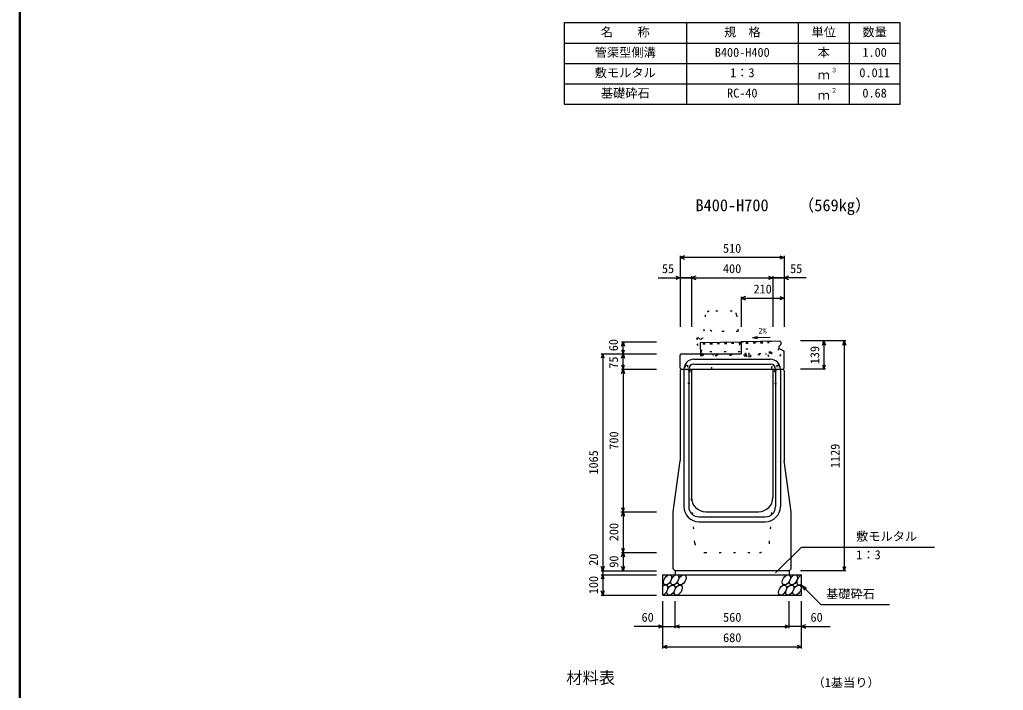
# Model space of a CAD drawing. Units: millimetres, scale not verified. Extents: x -12600 to 12600, y -5940 to 5940.
# Drawn here: x -3800 to 1032, y -636 to 2659 of the extents above; entities that cross this region are included whole.
import ezdxf
from ezdxf.enums import TextEntityAlignment as Align

# ---------------------------------------------------------------- set-up
doc = ezdxf.new("R2010")
doc.units = ezdxf.units.MM
doc.header["$LTSCALE"] = 40
doc.linetypes.add('DOTTED', pattern=[1.75, 0.25, -1.5])
for name, color, linetype, lineweight in [('0-0_DIM', 7, 'Continuous', 25), ('0-2_HATCH', 6, 'DOTTED', 25), ('0-3_HYO', 3, 'Continuous', 25), ('0-4_HYO2', 4, 'Continuous', 25), ('0-5_OUTLINE', 3, 'Continuous', 25), ('0-6_OUTLINE2', 4, 'DOTTED', 25), ('0-7_TXT', 7, 'Continuous', 25), ('0-8_WAKU', 3, 'Continuous', 25)]:
    doc.layers.add(name, color=color, linetype=linetype, lineweight=lineweight)
doc.styles.add('ＭＳ ゴシック', font='')
doc.styles.get('ＭＳ ゴシック').set_extended_font_data('MS Gothic')

msp = doc.modelspace()

# ---------------------------------------------------------------- linework, layer by layer
at = {"layer": '0-0_DIM'}
for p, q in [((-555, 1498.1), (-555, 1150.6)), ((-45, 1498.1), (-45, 1150.6)), ((-45, 1490.6), (-555, 1490.6)), ((-663.38, 1390.6), (-555, 1390.6)), ((-500, 1390.6), (-555, 1390.6)), ((-555, 1390.6), (-500, 1390.6)), ((-500, 1398.1), (-500, 1150.6)), ((-500, 1390.6), (-100, 1390.6)), ((-100, 1398.1), (-100, 1150.6)), ((-100, 1390.6), (-45, 1390.6)), ((-45, 1390.6), (-100, 1390.6)), ((63.38, 1390.6), (-45, 1390.6)), ((-255, 1298.1), (-255, 1150.6)), ((-255, 1290.6), (-45, 1290.6)), ((-843.5, 1076.46), (-671, 1076.46)), ((-836, 1016.46), (-836, 1076.46)), ((258.5, 1080.46), (36, 1080.46)), ((151, 1080.46), (151, 941.46)), ((251, 1080.46), (251, -48.54)), ((-943.5, 1016.46), (-671, 1016.46)), ((-936, 1016.46), (-936, -48.54)), ((-836, 941.46), (-836, 1016.46)), ((-843.5, 941.46), (-671, 941.46)), ((158.5, 941.46), (36, 941.46)), ((-846.75, 241.46), (-674.25, 241.46)), ((-843.5, 241.46), (-671, 241.46)), ((-86.23, -59.35), (40, 66.89)), ((40, 66.89), (694.81, 66.89)), ((-843.5, 41.46), (-671, 41.46)), ((-836, 41.46), (-836, -48.54)), ((-943.5, -48.54), (-671, -48.54)), ((-943.5, -68.54), (-671, -68.54)), ((-936, -48.54), (-936, -68.54)), ((-936, -68.54), (-936, -168.54)), ((258.5, -48.54), (36, -48.54)), ((40, -118.54), (135.76, -214.29)), ((40, -118.54), (65.98, -133.54)), ((40, -118.54), (55, -144.52)), ((-943.5, -168.54), (-671, -168.54)), ((-640, -429.9), (-640, -198.54)), ((-580, -329.9), (-580, -198.54)), ((-20, -329.9), (-20, -198.54)), ((40, -429.9), (40, -198.54)), ((135.76, -214.29), (473.31, -214.29)), ((-640, -322.4), (-781.79, -322.4)), ((-640, -322.4), (-580, -322.4)), ((-580, -322.4), (-20, -322.4)), ((40, -322.4), (-20, -322.4)), ((40, -322.4), (181.79, -322.4)), ((-640, -422.4), (40, -422.4))]:
    msp.add_line(p, q, dxfattribs=at)
for points in [[(-533.86, 1498.29), (-555, 1490.6), (-533.86, 1482.9)], [(-66.14, 1498.29), (-45, 1490.6), (-66.14, 1482.9)], [(-576.14, 1398.29), (-555, 1390.6), (-576.14, 1382.9)], [(-478.86, 1398.29), (-500, 1390.6), (-478.86, 1382.9)], [(-121.14, 1398.29), (-100, 1390.6), (-121.14, 1382.9)], [(-23.86, 1398.29), (-45, 1390.6), (-23.86, 1382.9)], [(-233.86, 1298.29), (-255, 1290.6), (-233.86, 1282.9)], [(-66.14, 1298.29), (-45, 1290.6), (-66.14, 1282.9)], [(-843.7, 1055.32), (-836, 1076.46), (-828.3, 1055.32)], [(143.3, 1059.32), (151, 1080.46), (158.7, 1059.32)], [(243.3, 1059.32), (251, 1080.46), (258.7, 1059.32)], [(-928.3, 995.32), (-936, 1016.46), (-943.7, 995.32)], [(-843.7, 1037.61), (-836, 1016.46), (-828.3, 1037.61)], [(-843.7, 995.32), (-836, 1016.46), (-828.3, 995.32)], [(-843.7, 962.61), (-836, 941.46), (-828.3, 962.61)], [(-843.7, 920.32), (-836, 941.46), (-828.3, 920.32)], [(-836, 941.46), (-836, 241.46), (-836, 41.46)], [(143.3, 962.61), (151, 941.46), (158.7, 962.61)], [(-843.7, 262.61), (-836, 241.46), (-828.3, 262.61)], [(-843.7, 220.32), (-836, 241.46), (-828.3, 220.32)], [(-843.7, 62.61), (-836, 41.46), (-828.3, 62.61)], [(-843.7, 20.32), (-836, 41.46), (-828.3, 20.32)], [(-928.3, -27.39), (-936, -48.54), (-943.7, -27.39)], [(-828.3, -27.39), (-836, -48.54), (-843.7, -27.39)], [(243.3, -27.39), (251, -48.54), (258.7, -27.39)], [(-928.3, -89.68), (-936, -68.54), (-943.7, -89.68)], [(-928.3, -147.39), (-936, -168.54), (-943.7, -147.39)], [(-661.14, -314.71), (-640, -322.4), (-661.14, -330.1)], [(-558.86, -330.1), (-580, -322.4), (-558.86, -314.71)], [(-41.14, -314.71), (-20, -322.4), (-41.14, -330.1)], [(61.14, -314.71), (40, -322.4), (61.14, -330.1)], [(-618.86, -430.1), (-640, -422.4), (-618.86, -414.71)], [(18.86, -414.71), (40, -422.4), (18.86, -430.1)]]:
    msp.add_lwpolyline(points, dxfattribs=at)
at = {"layer": '0-2_HATCH', "linetype": 'Continuous'}
for p, q in [((-455, 1072.65), (-255, 1076.46)), ((-453.77, 1008.16), (-455, 1072.65))]:
    msp.add_line(p, q, dxfattribs=at)
at = {"layer": '0-2_HATCH'}
for p, q in [((-449.36, 1012.75), (-450.5, 1072.74)), ((-442.7, 1072.89), (-441.56, 1012.9)), ((-439.2, 1072.96), (-438.06, 1012.97)), ((-435.7, 1073.02), (-434.56, 1013.03)), ((-407.41, 1073.56), (-406.26, 1013.57)), ((-403.91, 1073.63), (-402.76, 1013.64)), ((-400.41, 1073.69), (-399.26, 1013.71)), ((-372.11, 1074.23), (-370.97, 1014.24)), ((-368.61, 1074.3), (-367.47, 1014.31)), ((-365.11, 1074.37), (-363.97, 1014.38)), ((-336.82, 1074.9), (-335.68, 1014.92)), ((-333.32, 1074.97), (-332.18, 1014.98)), ((-329.82, 1075.04), (-328.68, 1015.05)), ((-301.53, 1075.58), (-300.38, 1015.59)), ((-298.03, 1075.64), (-296.88, 1015.66)), ((-294.53, 1075.71), (-293.38, 1015.72)), ((-265.83, 1076.26), (-264.69, 1016.27)), ((-262.73, 1076.32), (-261.59, 1016.33)), ((-258.83, 1076.39), (-257.69, 1016.4)), ((-255, 1076.46), (-106.06, 1079.3)), ((-230.94, 1076.92), (-229.8, 1016.93)), ((-227.44, 1076.99), (-226.21, 1012.5)), ((-223.94, 1077.05), (-222.8, 1017.07)), ((-195.64, 1077.59), (-194.5, 1017.6)), ((-192.15, 1077.66), (-191, 1017.67)), ((-188.65, 1077.73), (-187.5, 1017.74)), ((-159.95, 1078.27), (-158.81, 1018.28)), ((-156.85, 1078.33), (-155.62, 1013.84)), ((-152.95, 1078.41), (-151.81, 1018.42)), ((-125.06, 1078.94), (-123.91, 1018.95)), ((-121.56, 1079), (-120.42, 1019.02)), ((-116.92, 1019.08), (-118.06, 1079.07)), ((-109.42, 1019.23), (-110.56, 1079.21)), ((-104.83, 1014.81), (-106.06, 1079.3)), ((-453.77, 1008.16), (-104.83, 1014.81)), ((-449.36, 1012.75), (-109.42, 1019.23)), ((-232.38, 1042.39), (-216.39, 1042.69)), ((-231.81, 1012.39), (-232.38, 1042.39)), ((-215.82, 1012.7), (-216.39, 1042.69)), ((-134.41, 1018.75), (-134.33, 1014.25)), ((-393.04, 1013.82), (-392.95, 1009.32)), ((-237.68, 1012.28), (-209.99, 1012.81)), ((-237.68, 1012.28), (-237.49, 1002.28)), ((-209.8, 1002.81), (-237.49, 1002.28)), ((-229.3, 1012.44), (-229.11, 1002.44)), ((-218.33, 1012.65), (-218.14, 1002.65)), ((-209.99, 1012.81), (-209.8, 1002.81))]:
    msp.add_line(p, q, dxfattribs=at)
at = {"layer": '0-2_HATCH', "linetype": 'Continuous'}
for centre in [(-617.11, -93.54), (-581.63, -93.54), (-546.16, -93.54), (-33.95, -93.54), (1.52, -93.54), (-600.23, -143.54), (-564.75, -143.54), (-52.55, -143.54), (-17.07, -143.54), (18.41, -143.54)]:
    msp.add_ellipse(centre, major_axis=(14.54, 23.54), ratio=0.5792, dxfattribs=at)
for centre, start_param, end_param in [((37, -93.54), 0.6666252, 4.1103269), ((-635.7, -143.54), 3.7419964, 7.318141)]:
    msp.add_ellipse(centre, major_axis=(14.54, 23.54), ratio=0.5792, start_param=start_param, end_param=end_param, dxfattribs=at)
at = {"layer": '0-3_HYO'}
for p, q in [((-525, 2643.36), (-525, 2243.36)), ((25, 2643.36), (25, 2243.36)), ((275, 2643.36), (275, 2243.36)), ((-1125, 2543.36), (525, 2543.36))]:
    msp.add_line(p, q, dxfattribs=at)
msp.add_lwpolyline([(-1125, 2243.36), (525, 2243.36), (525, 2643.36), (-1125, 2643.36)], close=True, dxfattribs=at)
at = {"layer": '0-4_HYO2'}
for p, q in [((-1125, 2443.36), (525, 2443.36)), ((-1125, 2343.36), (525, 2343.36))]:
    msp.add_line(p, q, dxfattribs=at)
at = {"layer": '0-5_OUTLINE', "linetype": 'DOTTED'}
for p, q in [((-431.81, 1208.41), (-443, 1096.46)), ((-299.54, 1226.41), (-413.34, 1226.41)), ((-278.2, 1208.45), (-260, 1026.46)), ((-473, 1096.46), (-473, 1066.46)), ((-473, 1096.46), (-465, 1096.46)), ((-473, 1066.46), (-450, 1026.46)), ((-465, 1096.46), (-455, 1086.46)), ((-260, 1026.46), (-450, 1026.46))]:
    msp.add_line(p, q, dxfattribs=at)
at = {"layer": '0-5_OUTLINE'}
for p, q in [((-66, 1080.06), (-255, 1076.46)), ((-255, 1076.46), (-255, 1016.46)), ((-70, 1053.46), (-61, 1063.46)), ((-550, 1016.46), (-255, 1016.46)), ((-70, 1053.46), (-70, 1043.46)), ((-45, 1030.46), (-70, 1043.46)), ((-555, 946.46), (-550, 941.46)), ((-555, 935.46), (-549, 941.46)), ((-555, 935.46), (-555, 491.46)), ((-550, 941.46), (-50, 941.46)), ((-500, 941.46), (-500, 311.46)), ((-100, 941.46), (-100, 311.46)), ((-51, 941.46), (-45, 935.46)), ((-45, 935.46), (-45, 491.46)), ((-590, 241.46), (-555, 491.46)), ((-10, 241.46), (-45, 491.46)), ((-590, -38.54), (-590, 241.46)), ((-430, 241.46), (-170, 241.46)), ((-10, -38.54), (-10, 241.46)), ((-590, -38.54), (-580, -48.54)), ((-20, -48.54), (-10, -38.54)), ((-640, -68.54), (40, -68.54)), ((-640, -168.54), (-640, -68.54)), ((-20, -48.54), (-580, -48.54)), ((-580, -48.54), (-580, -68.54)), ((-20, -48.54), (-20, -68.54)), ((40, -168.54), (40, -68.54)), ((-640, -168.54), (40, -168.54))]:
    msp.add_line(p, q, dxfattribs=at)
at = {"layer": '0-5_OUTLINE', "linetype": 'DOTTED'}
msp.add_lwpolyline([(-455, 1086.46), (-445, 1096.46), (-443, 1096.46)], dxfattribs=at)
at = {"layer": '0-5_OUTLINE'}
for points in [[(-66, 1080.06), (-61, 1075.16), (-61, 1063.46)], [(-555, 946.46), (-555, 1011.46), (-550, 1016.46)], [(-50, 941.46), (-45, 946.46), (-45, 1030.46)]]:
    msp.add_lwpolyline(points, dxfattribs=at)
at = {"layer": '0-5_OUTLINE', "linetype": 'DOTTED'}
for centre, start, end in [((-411.9, 1206.46), 94.13229, 174.40835), ((-298.1, 1206.46), 4.08463, 93.6009)]:
    msp.add_arc(centre, 20, start, end, dxfattribs=at)
at = {"layer": '0-5_OUTLINE'}
for centre, start, end in [((-430, 311.46), 180, 270), ((-170, 311.46), 270, 0)]:
    msp.add_arc(centre, 70, start, end, dxfattribs=at)
at = {"layer": '0-6_OUTLINE2'}
for p, q in [((-450, 1026.46), (-443, 1096.46)), ((-68.37, 1042.62), (-117.41, 988.31)), ((-107.03, 949.14), (-46.63, 1031.31)), ((-400, 941.46), (-393.28, 1009.32)), ((-124.33, 1014.44), (-105, 941.46)), ((-508, 936.96), (-553.5, 936.96)), ((-531, 961.96), (-519, 961.96)), ((-531, 961.96), (-531, 936.96)), ((-519, 961.96), (-519, 936.96)), ((-508, 936.96), (-508, 871.46)), ((-92, 936.96), (-92, 871.46)), ((-92, 936.96), (-46.5, 936.96)), ((-81, 961.96), (-69, 961.96)), ((-81, 961.96), (-81, 936.96)), ((-69, 961.96), (-69, 936.96)), ((-508, 871.46), (-555, 871.46)), ((-92, 871.46), (-45, 871.46)), ((-483.43, 87.77), (-500, 311.46)), ((-116.57, 87.77), (-100, 311.46)), ((-433.57, 41.46), (-166.43, 41.46))]:
    msp.add_line(p, q, dxfattribs=at)
at = {"layer": '0-6_OUTLINE2', "linetype": 'Continuous'}
for p, q in [((-488, 990.46), (-112, 990.46)), ((-488, 966.46), (-112, 966.46)), ((-537, 941.46), (-537, 266.46)), ((-513, 941.46), (-513, 266.46)), ((-87, 941.46), (-87, 266.46)), ((-63, 941.46), (-63, 266.46)), ((-463, 216.46), (-137, 216.46)), ((-463, 192.46), (-137, 192.46))]:
    msp.add_line(p, q, dxfattribs=at)
at = {"layer": '0-6_OUTLINE2'}
msp.add_lwpolyline([(-270, 1126.46), (-400, 1126.46), (-437, 1156.46)], dxfattribs=at)
at = {"layer": '0-6_OUTLINE2', "linetype": 'Continuous'}
for centre, radius, start, end in [((-488, 941.46), 49, 90, 180), ((-488, 941.46), 25, 90, 180), ((-112, 941.46), 49, 0, 90), ((-112, 941.46), 25, 0, 90), ((-463, 266.46), 74, 180, 270), ((-463, 266.46), 50, 180, 270), ((-137, 266.46), 50, 270, 0), ((-137, 266.46), 74, 270, 0)]:
    msp.add_arc(centre, radius, start, end, dxfattribs=at)
at = {"layer": '0-6_OUTLINE2'}
for centre, start, end in [((-433.57, 91.46), 184.23639, 270), ((-166.43, 91.46), 270, 355.76361)]:
    msp.add_arc(centre, 50, start, end, dxfattribs=at)
at = {"layer": '0-7_TXT'}
for q in [(-176.1, 1101.62), (-113.82, 1098.64), (-175.94, 1093.29)]:
    msp.add_line((-199.65, 1097), q, dxfattribs=at)
at = {"layer": '0-8_WAKU', "lineweight": 50}
msp.add_lwpolyline([(-3800, -5540), (12200, -5540), (12200, 5540), (-3800, 5540)], close=True, dxfattribs=at)

# ---------------------------------------------------------------- texts
at = {"layer": '0-0_DIM', "style": 'ＭＳ ゴシック'}
for s, p in [('510', (-345, 1500.6)), ('55', (-644.84, 1400.6)), ('400', (-345, 1400.6)), ('55', (-15.16, 1400.6)), ('210', (-195, 1300.6)), ('敷モルタル', (308.94, 85.62)), ('1：3', (309.94, -5.07)), ('基礎砕石', (161.32, -197.12)), ('60', (-745, -312.4)), ('560', (-344.47, -312.4)), ('60', (85, -312.4)), ('680', (-344.47, -412.4))]:
    msp.add_text(s, height=43.99, dxfattribs=at).set_placement(p, align=Align.BOTTOM_LEFT)
for s, p in [('60', (-847.84, 1030.08)), ('139', (141, 965.96)), ('75', (-847.84, 944.32)), ('700', (-846, 546.46)), ('1065', (-946, 423.96)), ('1129', (241, 455.96)), ('200', (-846, 96.46)), ('20', (-946, -24.22)), ('90', (-846, -33.54)), ('100', (-946, -163.54))]:
    msp.add_text(s, height=43.99, rotation=90, dxfattribs=at).set_placement(p, align=Align.BOTTOM_LEFT)
at = {"layer": '0-7_TXT', "style": 'ＭＳ ゴシック'}
for s, height, p in [('名\u3000\u3000称', 43.99, (-945, 2563.36)), ('規\u3000格', 43.99, (-340, 2563.36)), ('単位', 43.99, (90, 2563.36)), ('数量', 43.99, (340, 2563.36)), ('管渠型側溝', 43.99, (-975, 2463.36)), ('B400-H400', 43.99, (-385, 2463.36)), ('本', 43.99, (120, 2463.36)), ('1.00', 43.99, (340, 2463.36)), ('敷モルタル', 43.99, (-975, 2363.36)), ('1：3', 43.99, (-310, 2363.36)), ('３', 21.99, (185.54, 2393.73)), ('0.011', 43.99, (325, 2363.36)), ('ｍ', 43.99, (120, 2353.36)), ('基礎砕石', 43.99, (-945, 2263.36)), ('RC-40', 43.99, (-325, 2263.36)), ('２', 21.99, (185.54, 2293.73)), ('0.68', 43.99, (340, 2263.36)), ('ｍ', 43.99, (120, 2253.36)), ('B400-H700', 58.65, (-480, 1700.44)), ('（569kg）', 58.65, (23.7, 1700.44)), ('2%', 28.59, (-171.05, 1107.75)), ('材料表', 58.65, (-1115, -621.64)), ('（1基当り）', 43.99, (95, -632.64))]:
    msp.add_text(s, height=height, dxfattribs=at).set_placement(p, align=Align.BOTTOM_LEFT)

doc.saveas('drawing.dxf')
